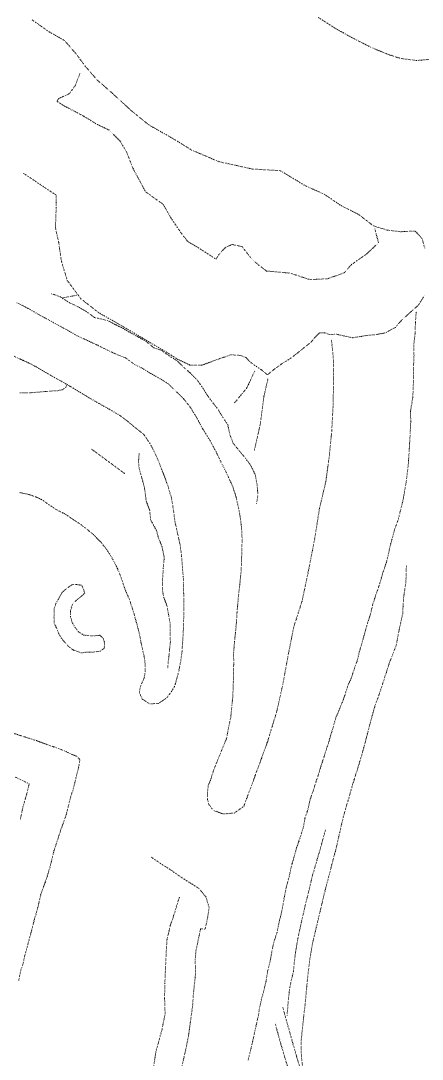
# Model space of a CAD drawing. Extents: x 682410 to 689460, y 7661803 to 7669124.
# Drawn here: x 687847.5 to 687999.4, y 7665468.9 to 7665861.8 of the extents above; entities that cross this region are included whole.
import ezdxf

# ---------------------------------------------------------------- set-up
doc = ezdxf.new("R2010")
doc.units = 0
doc.header["$MEASUREMENT"] = 0
doc.linetypes.add('DOT', pattern=[0.25, 0, -0.25])
doc.layers.add('02 TOE_Line', color=1, linetype='DOT', lineweight=20)

msp = doc.modelspace()

# ---------------------------------------------------------------- linework, layer by layer
at = {"layer": '02 TOE_Line'}
for points in [[(688000.33, 7665775.77, 4245.83), (687999.31, 7665779.43, 4246.96), (687996.66, 7665782.27, 4246.86), (687991.22, 7665782.01, 4245.63), (687986.05, 7665782.63, 4244.43), (687980.86, 7665784.24, 4244.06), (687975.31, 7665788.53, 4243.61), (687968.62, 7665791.92, 4243.55), (687962.38, 7665796.15, 4243.9), (687954.97, 7665799.48, 4243), (687945.73, 7665805.1, 4243.32), (687935.19, 7665805.73, 4242.76), (687922.47, 7665808.51, 4242.66), (687912.1, 7665812.92, 4242.71), (687905.17, 7665817.2, 4243.1), (687895.99, 7665822.4, 4243.3), (687889.49, 7665827.63, 4242.99), (687882.13, 7665834.39, 4243.53), (687876.36, 7665839.44, 4243.57), (687871.8, 7665844.7, 4244.22), (687868.4, 7665849.31, 4245.24), (687864.08, 7665854.31, 4245.7), (687858.15, 7665857.68, 4244.89), (687851.66, 7665862.23, 4245.14)], [(687960.04, 7665863.12, 4278.1), (687966.55, 7665858.9, 4278.37), (687972.65, 7665855.53, 4278.52), (687980.37, 7665851.59, 4278.49), (687986.82, 7665848.98, 4278.13), (687991.08, 7665847.59, 4278.51), (687997.18, 7665846.81, 4278.93), (688005.08, 7665847.43, 4279.47), (688010.05, 7665847.69, 4279.67), (688015.88, 7665845.91, 4279.57), (688021.89, 7665846.54, 4279.49), (688029.27, 7665845.04, 4279.57), (688033.35, 7665842.31, 4279.65), (688040.18, 7665839.36, 4279.99), (688045.43, 7665837.89, 4280.41), (688048.71, 7665835.66, 4281.45), (688051.06, 7665831.63, 4281.08), (688054, 7665826.43, 4280.9), (688055.75, 7665823.58, 4280.87)], [(687981.42, 7665783.11, 4243.91), (687982.84, 7665777.82, 4244.54), (687978.17, 7665773.49, 4243.53), (687972.6, 7665769.59, 4243.13), (687969.78, 7665766.43, 4243.41), (687963.49, 7665764.22, 4242.82), (687956.88, 7665763.88, 4242.72), (687949.31, 7665766.36, 4242.42), (687940.44, 7665767.13, 4242.12), (687936.42, 7665770.24, 4241.96), (687934.36, 7665772.29, 4241.94), (687931.18, 7665776.39, 4241.77), (687927.4, 7665777.17, 4241.72), (687924.98, 7665776.12, 4241.58), (687922.78, 7665773.79, 4241.5), (687921.29, 7665771.63, 4241.9), (687914.25, 7665776.2, 4241.33), (687910.62, 7665778.3, 4241.55), (687908.21, 7665781.47, 4241.49), (687904.32, 7665787.15, 4241.78), (687901.36, 7665792.38, 4242.15), (687898.52, 7665794.35, 4242.46), (687894.64, 7665797.18, 4242.53), (687892.43, 7665801.36, 4242.54), (687889.72, 7665806.36, 4242.6), (687887.44, 7665812.29, 4242.42), (687885.02, 7665816.31, 4242.44), (687880.87, 7665820.48, 4242.37), (687876.17, 7665822.7, 4242.49), (687871.22, 7665825.78, 4242.27), (687863.99, 7665829.58, 4242.38), (687861.14, 7665831.36, 4242.49), (687861.72, 7665832.36, 4242.46), (687865.76, 7665834.21, 4242.53), (687868.03, 7665837.2, 4242.52), (687869.89, 7665841.91, 4243.28)], [(687848.55, 7665804.07, 4225.64), (687860.91, 7665795.81, 4225.38), (687860.86, 7665791.05, 4223.61), (687860.58, 7665783.54, 4221.57), (687861.83, 7665777.89, 4220.43), (687862.81, 7665771.04, 4218.86), (687865.03, 7665763.6, 4217.28), (687870.24, 7665756.6, 4216.91), (687877.05, 7665751.31, 4217.37), (687885.72, 7665746.4, 4217.97), (687896.72, 7665739.89, 4218.62), (687902.48, 7665736.53, 4219.17), (687906.62, 7665733.85, 4219.55), (687911.49, 7665731.54, 4219.92), (687915.89, 7665731.46, 4221.17), (687919.71, 7665732.89, 4222.69), (687921.84, 7665733.65, 4223.76), (687926.95, 7665735.46, 4225.89), (687930.56, 7665735.2, 4227.02), (687932.69, 7665734.43, 4226.29), (687934.23, 7665732.7, 4225.29), (687936.7, 7665730.96, 4225.22), (687938.42, 7665729.82, 4224.87), (687940.78, 7665727.89, 4225.08), (687943.08, 7665729.72, 4226.02), (687946.12, 7665731.99, 4227.46), (687949.41, 7665734, 4229.91), (687952.04, 7665736, 4231.84), (687954.47, 7665738, 4233.68), (687957.29, 7665740.23, 4235.85), (687958.78, 7665742.04, 4237.14), (687960.54, 7665743.74, 4238.68), (687962.56, 7665743.74, 4238.56), (687964.48, 7665743.04, 4237.84), (687966.5, 7665743.29, 4237.71), (687969.12, 7665742.72, 4237.91), (687973.12, 7665741.88, 4237.77), (687977.8, 7665742.68, 4238.04), (687981.99, 7665743.12, 4238.06), (687985.43, 7665743.74, 4238.31), (687989.21, 7665745.83, 4238.59), (687991.47, 7665748.45, 4238.79), (687995.25, 7665751.87, 4239.34), (687997.87, 7665754.19, 4239.67), (688000.1, 7665757.75, 4240.31)], [(687936.7, 7665679.17, 4226.46), (687937.19, 7665682.54, 4225.81), (687936.84, 7665686.61, 4225.39), (687936.19, 7665690.09, 4224.34), (687934.42, 7665693.65, 4223.48), (687932.39, 7665696.42, 4223.4), (687930.29, 7665698.91, 4223.98), (687927.84, 7665701.95, 4224.12), (687926.57, 7665705.39, 4222.86), (687925.77, 7665708.98, 4222.51), (687923.85, 7665711.89, 4222.05), (687922.16, 7665714.69, 4221.97), (687919.93, 7665717.59, 4221.66), (687918.09, 7665720.05, 4221.52), (687916.12, 7665723.22, 4221.3), (687914.11, 7665726.04, 4221.27), (687911.55, 7665728.57, 4220.29), (687909.09, 7665730.71, 4219.52), (687906.7, 7665733.14, 4219.36), (687903.59, 7665735.04, 4219.12), (687900.7, 7665737.14, 4218.48), (687897.82, 7665738.07, 4218.55), (687894.87, 7665740.53, 4218.25), (687891.88, 7665742.18, 4217.87), (687888.79, 7665743.89, 4217.91), (687886.15, 7665745.44, 4217.65), (687883.37, 7665746.81, 4217.81), (687880.28, 7665748.41, 4217.37), (687878.89, 7665748.76, 4217.03), (687875.34, 7665749.58, 4216.8), (687872.35, 7665751.76, 4216.31), (687869.05, 7665753.68, 4216.23), (687865.84, 7665755.12, 4215.98), (687862.16, 7665757.53, 4215.91), (687859.08, 7665758.55, 4216.11)], [(687965, 7665741.28, 4236.99), (687965.76, 7665733.83, 4236.98), (687965.85, 7665726.32, 4236.93), (687965.62, 7665715.99, 4236.97), (687965.14, 7665706.78, 4236.95), (687964.21, 7665697.15, 4236.88), (687962.88, 7665687.42, 4236.91), (687960.48, 7665677.24, 4236.99), (687958.67, 7665665.8, 4236.97), (687956.23, 7665653.27, 4237.03), (687953.88, 7665642.23, 4237.08), (687950.72, 7665632.35, 4237.08), (687948.55, 7665621.33, 4237.19), (687946.53, 7665610.36, 4237.18), (687944.4, 7665600.77, 4237.23), (687940.88, 7665589.22, 4237.27), (687937.43, 7665579.68, 4237.26), (687932.9, 7665567.41, 4237.37), (687931.89, 7665564.66, 4237.32), (687928.34, 7665562.07, 4237.07), (687924.03, 7665561.69, 4236.6), (687920.26, 7665563.09, 4236.1), (687918.6, 7665565.33, 4235.42), (687918.11, 7665567.19, 4235.2), (687918.06, 7665569.33, 4234.99), (687918.38, 7665572.48, 4234.67), (687919.25, 7665574.51, 4234.52), (687920.27, 7665577.75, 4234.38), (687921.45, 7665580.89, 4234.21), (687922.73, 7665583.95, 4234.05), (687924.03, 7665587.11, 4233.8), (687925.32, 7665590.27, 4233.5), (687926.1, 7665594.62, 4233.24), (687926.91, 7665598.13, 4232.84), (687927.32, 7665602.61, 4232.45), (687927.69, 7665606.05, 4232.13), (687927.85, 7665610.54, 4231.58), (687927.97, 7665613.93, 4231.23), (687928.02, 7665618.29, 4230.83), (687928.01, 7665622.65, 4230.09), (687928.32, 7665626.95, 4229.78), (687928.71, 7665630.35, 4229.22), (687929.08, 7665634.56, 4229), (687929.28, 7665637.95, 4228.47), (687929.66, 7665642.29, 4228.22), (687929.98, 7665645.46, 4227.78), (687930.45, 7665649.69, 4227.46), (687930.87, 7665653.88, 4226.95), (687931.02, 7665658.28, 4226.28), (687931.15, 7665662.6, 4225.88), (687931.2, 7665665.89, 4225.37), (687930.99, 7665670.03, 4225.06), (687930.48, 7665674.12, 4224.66), (687930.06, 7665676.51, 4224.05), (687928.89, 7665681.82, 4223.69), (687927.49, 7665686.04, 4223.1), (687925.11, 7665691.13, 4222.84), (687923.41, 7665694.51, 4222.33), (687921.34, 7665698.74, 4222.03), (687919.22, 7665702.75, 4221.46), (687916.32, 7665707.42, 4221.04), (687913.83, 7665712, 4220.46), (687911.73, 7665715.41, 4220.04), (687909, 7665718.9, 4219.61), (687906.44, 7665721.42, 4219.2), (687903.3, 7665724.41, 4218.79), (687900.5, 7665726.23, 4218.63), (687896.54, 7665728.43, 4218.07), (687893.63, 7665730.25, 4217.85), (687890.58, 7665731.76, 4217.45), (687887.11, 7665734.27, 4217.16), (687883.06, 7665735.9, 4216.77), (687880.13, 7665737.26, 4216.74), (687876.15, 7665739.25, 4216.24), (687872.15, 7665741.1, 4215.96), (687869.09, 7665742.49, 4215.78), (687865.12, 7665744.75, 4215.31), (687861.19, 7665746.85, 4214.94), (687858.24, 7665748.54, 4214.54), (687854.17, 7665750.72, 4214.28), (687851.07, 7665752.54, 4213.95), (687845.98, 7665755.18, 4213.35)], [(687863.44, 7665757, 4215.28), (687868.75, 7665758, 4215.7)], [(687933.48, 7665468.6, 4236.67), (687934.94, 7665474.42, 4236.73), (687936.22, 7665480.39, 4236.77), (687937.25, 7665484.81, 4236.87), (687937.81, 7665488.21, 4237.09), (687938.58, 7665491.83, 4237.01), (687939.34, 7665494.42, 4236.9), (687940.25, 7665498.36, 4237.08), (687940.93, 7665502.49, 4237.14), (687941.88, 7665506.33, 4237.02), (687942.61, 7665510.38, 4237.07), (687943.21, 7665513.26, 4237.1), (687944.43, 7665516.84, 4237.12), (687945.09, 7665520.23, 4237.15), (687946.25, 7665525.04, 4237.17), (687947.14, 7665529.97, 4237.12), (687948.01, 7665534.47, 4237.19), (687949.11, 7665538.38, 4237.07), (687949.97, 7665542.48, 4237.22), (687950.83, 7665545.18, 4237.24), (687951.88, 7665549.16, 4237.29), (687953.09, 7665552.55, 4237.18), (687954.32, 7665556.48, 4237.26), (687954.99, 7665560.03, 4237.19), (687956.13, 7665563.52, 4237.28), (687957.01, 7665567.39, 4237.31), (687958.03, 7665570.17, 4237.25), (687959.25, 7665574.13, 4237.34), (687960.13, 7665576.75, 4237.24), (687960.93, 7665579.35, 4237.15), (687961.76, 7665581.99, 4237.07), (687962.64, 7665584.75, 4237.01), (687963.92, 7665588.63, 4237.18), (687964.59, 7665591.03, 4237.1), (687965.63, 7665594.45, 4237.01), (687966.68, 7665598.14, 4237.05), (687968.18, 7665601.65, 4236.98), (687969.16, 7665604.08, 4236.81), (687970.06, 7665606.58, 4236.79), (687971.3, 7665610.49, 4237.02), (687972.5, 7665613.03, 4236.78), (687973.72, 7665616.92, 4236.82), (687974.7, 7665619.36, 4236.84), (687975.59, 7665623.24, 4236.89), (687976.39, 7665625.72, 4236.94), (687977.09, 7665628.28, 4236.9), (687977.85, 7665630.98, 4236.93), (687978.87, 7665634.63, 4236.9), (687979.74, 7665637.09, 4236.9), (687980.6, 7665640.78, 4236.91), (687981.37, 7665643.29, 4236.93), (687982.18, 7665645.66, 4236.94), (687983.05, 7665648.16, 4236.97), (687983.78, 7665650.56, 4236.96), (687984.47, 7665652.97, 4236.84), (687985.81, 7665656.91, 4236.94), (687986.41, 7665659.26, 4236.86), (687987.21, 7665663.09, 4236.99), (687987.92, 7665665.54, 4236.86), (687988.87, 7665669.28, 4236.94), (687990.16, 7665672.6, 4236.88), (687991.05, 7665676.21, 4236.84), (687992.15, 7665680.73, 4236.93), (687993.28, 7665687.17, 4236.93), (687994.09, 7665693.89, 4236.78), (687994.53, 7665700.68, 4236.78), (687994.79, 7665705.51, 4236.76), (687995.02, 7665710.34, 4236.69), (687994.93, 7665714.04, 4236.8), (687995.8, 7665719.43, 4236.69), (687996.01, 7665724.65, 4236.67), (687996.03, 7665729.93, 4236.74), (687996.25, 7665735.23, 4236.76), (687996.18, 7665739.43, 4236.78), (687996.68, 7665743.55, 4236.77), (687996.79, 7665747.67, 4236.79), (687997.08, 7665751.86, 4236.83)], [(687844.85, 7665734.89, 4214.12), (687848.22, 7665733.38, 4214.42), (687851.61, 7665731.81, 4214.61), (687853.74, 7665730.62, 4214.94), (687856.96, 7665728.74, 4215.18), (687859.96, 7665726.99, 4215.45), (687863.05, 7665725.3, 4215.75), (687866.26, 7665723.45, 4215.98), (687869.49, 7665721.49, 4216.29), (687873.54, 7665719.04, 4216.94), (687877.7, 7665716.66, 4217.32), (687880.89, 7665714.89, 4217.66), (687884.94, 7665712.51, 4218.03), (687887.73, 7665710.42, 4218.45), (687890.33, 7665708.23, 4218.74), (687894.01, 7665705.3, 4219.15), (687896.36, 7665701.87, 4219.8), (687897.88, 7665698.97, 4220.05), (687899.32, 7665695.91, 4220.35), (687900.86, 7665691.85, 4220.79), (687902.16, 7665688.6, 4221.25), (687903.21, 7665685.52, 4221.73), (687904.48, 7665681.27, 4222.28), (687905.22, 7665676.83, 4222.81), (687905.82, 7665672.2, 4223.51), (687906.9, 7665667.42, 4224.04), (687907.77, 7665663.42, 4224.71), (687908.32, 7665659.14, 4225.24), (687908.63, 7665654.77, 4225.96), (687908.93, 7665651.46, 4226.4), (687909.09, 7665649.07, 4226.51), (687909.08, 7665645.76, 4227.05), (687909.18, 7665642.22, 4227.3), (687909.15, 7665638.02, 4228.1), (687909.07, 7665634.56, 4228.49), (687908.97, 7665631.21, 4228.84), (687908.72, 7665626.78, 4229.5), (687908.47, 7665623.22, 4229.93), (687908, 7665619.66, 4230.41), (687907.15, 7665615.27, 4231.1), (687905.88, 7665610.69, 4231.86), (687905.65, 7665609.94, 4231.98), (687904.47, 7665607.98, 4232.53), (687902.65, 7665605.58, 4232.78), (687899.53, 7665603.51, 4233.3), (687896.08, 7665603.37, 4233.72), (687893.45, 7665605.2, 4234.21), (687892.37, 7665607.55, 4234.54), (687892.71, 7665610.02, 4234.67), (687894.15, 7665613.11, 4234.72), (687894.55, 7665615.68, 4234.78), (687894.5, 7665618.59, 4234.95), (687894.18, 7665621.13, 4235.1), (687893.01, 7665626.3, 4235.21), (687892.41, 7665629.7, 4235.32), (687891.44, 7665633.32, 4235.4), (687890.33, 7665637.42, 4235.38), (687888.62, 7665642.81, 4235.67), (687886.93, 7665646.58, 4235.4), (687885.46, 7665651.06, 4235.39), (687883.98, 7665654.75, 4235.42), (687882.2, 7665658.21, 4235.46), (687880.17, 7665661.56, 4235.49), (687877.72, 7665664.61, 4235.56), (687874.94, 7665667.43, 4235.56), (687872.23, 7665669.68, 4235.56), (687869.74, 7665671.5, 4235.42), (687867.1, 7665673.21, 4235.39), (687864.46, 7665675.06, 4235.46), (687860.98, 7665676.84, 4235.48), (687858.32, 7665678.6, 4235.43), (687855.45, 7665680.6, 4235.43), (687853.05, 7665681.73, 4235.42), (687849.97, 7665682.74, 4235.41), (687847.09, 7665683.29, 4235.5)], [(687928.33, 7665717.26, 4222.22), (687932.93, 7665722.81, 4223.01), (687936.02, 7665729.33, 4223.81)], [(687847.12, 7665721.01, 4216.26), (687849.65, 7665720.99, 4216.33), (687852.09, 7665721.16, 4216.36), (687854.45, 7665721.35, 4216.35), (687856.87, 7665721.55, 4216.3), (687859.31, 7665721.76, 4216.21), (687861.4, 7665721.85, 4216.11), (687863.21, 7665722.25, 4216.06), (687864.46, 7665723.06, 4216), (687864.83, 7665723.83, 4215.94)], [(687940.97, 7665726.29, 4223.75), (687939.46, 7665719.66, 4223.31), (687938.06, 7665709.04, 4222.96), (687935.74, 7665698.87, 4222.95)], [(687886.81, 7665690.5, 4220.67), (687873.88, 7665700, 4220.95)], [(687903.03, 7665616.82, 4232.01), (687904.06, 7665626.71, 4231.32), (687903.99, 7665633.92, 4230.06), (687902.7, 7665640.78, 4227.62), (687901.57, 7665643.59, 4228.98), (687901.06, 7665646.33, 4228.67), (687901.12, 7665650.65, 4228.06), (687901.38, 7665654.69, 4227.37), (687901.75, 7665658.86, 4226.82), (687900.82, 7665663.11, 4225.94), (687899.58, 7665666.07, 4224.94), (687898.8, 7665668.98, 4224.15), (687896.61, 7665672.97, 4223.35), (687896.24, 7665676.62, 4222.72), (687894.95, 7665680.04, 4222.06), (687894.25, 7665685.32, 4221.89), (687893.13, 7665689.38, 4221.43), (687892.23, 7665692.65, 4221.86), (687892.01, 7665694.84, 4222.21), (687892.25, 7665698.06, 4221.58)], [(687993.36, 7665655.58, 4242.12), (687993.19, 7665649.53, 4242.62), (687992.3, 7665643.51, 4242.98), (687991.96, 7665637.43, 4243.7), (687990.64, 7665631.4, 4244.09), (687989.5, 7665625.51, 4244.42), (687987.23, 7665619.71, 4244.85), (687985.38, 7665614.01, 4245.07), (687983.49, 7665608.18, 4245.2), (687981.39, 7665602.27, 4245.13), (687979.74, 7665596.37, 4244.91), (687978.2, 7665590.39, 4244.87), (687976.59, 7665584.38, 4244.95), (687974.82, 7665578.57, 4244.93), (687973, 7665572.74, 4244.88), (687971.29, 7665566.75, 4244.77), (687969.52, 7665560.73, 4244.63), (687968.14, 7665554.7, 4244.63), (687966.79, 7665548.67, 4244.53), (687965.2, 7665542.74, 4244.47), (687963.63, 7665536.66, 4244.41), (687962.12, 7665530.83, 4244.19), (687960.71, 7665524.74, 4243.99), (687959.26, 7665518.75, 4243.79), (687957.88, 7665512.86, 4243.63), (687956.83, 7665506.79, 4243.47), (687956.1, 7665500.76, 4243.32), (687955.5, 7665494.59, 4243.27), (687954.91, 7665488.34, 4243.2), (687954.19, 7665482.15, 4243.16), (687953.55, 7665475.88, 4243.01), (687953.63, 7665469.82, 4243.1), (687954.43, 7665463.71, 4243.35)], [(687844.4, 7665592.31, 4236.16), (687848.31, 7665591.06, 4236.05), (687853.43, 7665589.47, 4235.9), (687856.06, 7665588.43, 4235.78), (687860.98, 7665586.75, 4235.86), (687864.8, 7665585.22, 4235.78), (687867, 7665584.14, 4235.53), (687868.78, 7665583.48, 4235.44), (687869.85, 7665582.24, 4235.46), (687869.35, 7665579.31, 4235.46), (687868.68, 7665576.83, 4235.38), (687867.68, 7665572.57, 4235.55), (687867.15, 7665570.43, 4235.56), (687866.64, 7665569.2, 4235.5), (687866.25, 7665567.75, 4235.58), (687865.45, 7665564.49, 4235.61), (687864.53, 7665560.96, 4235.52), (687862.9, 7665556.49, 4235.59), (687861.36, 7665551.84, 4235.6), (687860.02, 7665547.74, 4235.75), (687858.63, 7665542.01, 4235.79), (687857.25, 7665537.36, 4235.75), (687855.17, 7665531.73, 4235.76), (687854.03, 7665526.8, 4235.9), (687853.33, 7665524.2, 4235.9), (687852.56, 7665521.59, 4235.98), (687851.57, 7665517.68, 4235.85), (687850.15, 7665512.33, 4235.65), (687848.79, 7665507.31, 4235.66), (687848.26, 7665504.7, 4235.64), (687847.48, 7665502.6, 4235.63), (687846.66, 7665498.68, 4235.63)], [(687847.31, 7665559.78, 4236.03), (687848.3, 7665564.4, 4235.91), (687849.59, 7665568.79, 4235.98), (687850.61, 7665573.04, 4235.83), (687849.04, 7665573.91, 4235.98), (687845.46, 7665575.61, 4236.12)], [(687962.79, 7665555.88, 4244.37), (687961.22, 7665550.04, 4244.27), (687959.49, 7665544.11, 4244.17), (687957.76, 7665538.17, 4244.06), (687956.39, 7665532.29, 4243.91), (687954.91, 7665526.38, 4243.74), (687953.6, 7665520.52, 4243.55), (687952.26, 7665514.41, 4243.49), (687951.26, 7665508.24, 4243.34), (687950.61, 7665502.1, 4243.3), (687949.22, 7665496.05, 4243.5), (687948.6, 7665490.07, 4243.41), (687948.21, 7665485.27, 4243.44)], [(687908.48, 7665466.51, 4237.06), (687909.78, 7665472.04, 4237.11), (687910.93, 7665477.78, 4237.22), (687911.73, 7665483.63, 4237.24), (687912.5, 7665489.38, 4237.32), (687912.8, 7665493.87, 4237.49), (687913.3, 7665498.27, 4237.51), (687913.57, 7665501.18, 4237.58), (687913.48, 7665506.95, 4237.7), (687913.75, 7665509.95, 4237.7), (687915.5, 7665518.29, 4237.72), (687917.22, 7665518.05, 4237.62), (687918.11, 7665522.21, 4237.6), (687918.73, 7665526.21, 4237.62), (687917.57, 7665530.22, 4237.6), (687914.92, 7665533.49, 4237.34), (687911.32, 7665535.75, 4237.12), (687907.81, 7665537.98, 4236.8), (687904.29, 7665540.46, 4236.47), (687900.46, 7665542.88, 4236.07), (687896.88, 7665545.34, 4235.73)], [(687907.49, 7665530.24, 4235.32), (687905, 7665522.24, 4235.37), (687904.04, 7665519.47, 4235.16), (687902.76, 7665514.08, 4235.12), (687902.32, 7665505.8, 4235.15), (687901.98, 7665497.57, 4235.41), (687901.87, 7665492.39, 4235.49), (687902.07, 7665486.1, 4235.51), (687900.91, 7665480.21, 4235.35), (687898.6, 7665471.79, 4235.48), (687897.5, 7665464.53, 4235.35)], [(687946.62, 7665488.41, 4241.13), (687948.27, 7665482.51, 4241.59), (687950.08, 7665476.05, 4242.07), (687951.74, 7665470.21, 4242.51), (687953.59, 7665464.02, 4242.91)], [(687949.35, 7665463.02, 4242.91), (687947.52, 7665469.08, 4242.49), (687945.62, 7665475.48, 4242.04), (687943.79, 7665482.25, 4241.48)]]:
    msp.add_polyline3d(points, dxfattribs=at)
msp.add_polyline3d([(687879.05, 7665624.43, 4235.48), (687877.51, 7665623.31, 4235.63), (687874.33, 7665622.87, 4235.58), (687872.2, 7665622.92, 4235.65), (687870.31, 7665622.64, 4235.92), (687867.3, 7665623.76, 4235.9), (687865.61, 7665625.03, 4236.06), (687863.43, 7665627.41, 4235.98), (687862.19, 7665629.2, 4236.08), (687860.95, 7665632.11, 4236.02), (687860.16, 7665633.96, 4236.04), (687860.03, 7665636.24, 4236.12), (687860.12, 7665639.37, 4236.08), (687860.78, 7665641.39, 4236.15), (687862.36, 7665644.14, 4236.01), (687863.23, 7665645.67, 4236.01), (687865.54, 7665647.57, 4235.8), (687867.03, 7665648.54, 4235.84), (687868.71, 7665648.52, 4235.75), (687870.51, 7665648.23, 4235.68), (687871.27, 7665646.51, 4235.71), (687871.57, 7665645.42, 4235.67), (687871.7, 7665645.36, 4235.68), (687870.56, 7665644.21, 4235.73), (687868.91, 7665642.89, 4235.81), (687867.15, 7665641.38, 4235.86), (687866.26, 7665638.6, 4235.91), (687866.31, 7665636.31, 4235.89), (687866.91, 7665634.22, 4235.81), (687868.03, 7665632.23, 4235.79), (687869.38, 7665630.55, 4235.78), (687871.36, 7665629.36, 4235.69), (687873.41, 7665629.17, 4235.77), (687875.56, 7665629.15, 4235.74), (687877.41, 7665629.33, 4235.55), (687878.7, 7665628.13, 4235.52), (687879.18, 7665626.32, 4235.51)], close=True, dxfattribs=at)

doc.saveas('drawing.dxf')
